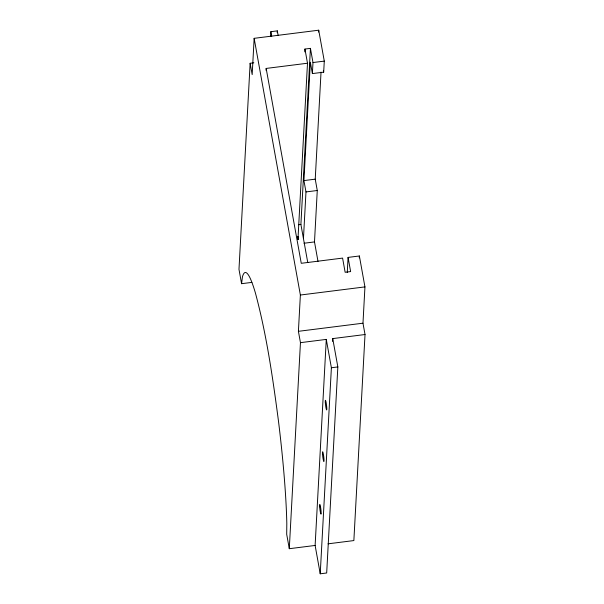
<?xml version="1.0" encoding="UTF-8"?>
<svg xmlns="http://www.w3.org/2000/svg" width="604" height="604" viewBox="0 0 604 604"><rect width="100%" height="100%" fill="white"/><g stroke="black" fill="none" stroke-linecap="round" stroke-linejoin="round"><path stroke-width="0.91" d="M253.831 62.816L250.139 63.284L238.98 269.331L241.57 283.691L251.86 282.393M303.45 238.603L305.979 191.929L303.933 180.588L310.343 62.242L312.389 73.582L323.684 72.163L324.288 61.117L318.716 30.2L254.148 38.331L252.178 74.624L250.139 63.284M266.07 70.313L266.168 68.433L307.496 63.231L304.945 49.052L310.433 48.365L312.985 62.537L312.389 73.582M270.607 36.383L270.864 31.68L277.319 30.872L278.142 35.44M277.213 32.752L277.319 30.872M304.793 51.884L304.945 49.052M298.127 236.557L298.603 239.214L297.961 239.297L307.496 63.231M307.768 262.604L300.898 224.431L310.433 48.365M300.452 342.657L326.281 339.403L315.122 545.45L289.293 548.704L300.452 342.657L298.406 331.317L300.377 295.024L254.148 38.331M318.618 32.065L318.716 30.2M317.998 261.396L314.495 241.917L317.274 190.502L315.235 179.162L321.034 72.095M332.585 341.419L332.736 338.595L365.02 334.525L362.981 323.193L364.944 286.9L359.372 255.983L348.078 257.402L347.262 272.472M332.736 338.595L337.84 366.938L326.681 572.985L320.226 573.8L331.385 367.753L326.281 339.403M359.274 257.863L359.372 255.983M365.02 334.525L353.861 540.572L328.032 543.827M241.57 283.691L242.431 276.889A147.134 14.421 82.8 0 1 255.469 293.204C266.658 335.009 272.781 377.938 278.436 420.777A147.134 14.421 82.8 0 1 286.809 523.328L286.704 534.344L289.293 548.704M312.985 62.537L324.288 61.117M303.933 180.588L315.235 179.162M305.979 191.929L317.274 190.502M298.474 224.733L300.898 224.431M304.061 243.231L314.495 241.917M300.377 295.024L364.944 286.9M298.406 331.317L362.981 323.193M331.385 367.753L337.84 366.938M323.374 70.419L323.684 72.163M348.078 257.402L350.63 271.581L345.141 272.268L342.589 258.097L301.26 263.299L266.168 68.433M270.864 31.68L271.687 36.255M297.485 236.64L297.961 239.297M315.122 545.45L320.226 573.8M325.314 402.596A4.907 0.483 82.8 0 0 326.643 409.957A4.907 0.483 82.8 0 0 326.168 402.725A4.907 0.483 82.8 0 0 325.314 402.596M322.521 454.102A4.907 0.483 82.8 0 0 323.85 461.471A4.907 0.483 82.8 0 0 323.382 454.238A4.907 0.483 82.8 0 0 322.521 454.102M319.667 506.801A4.907 0.483 82.8 0 0 320.996 514.163A4.907 0.483 82.8 0 0 320.528 506.93A4.907 0.483 82.8 0 0 319.667 506.801"/></g></svg>
